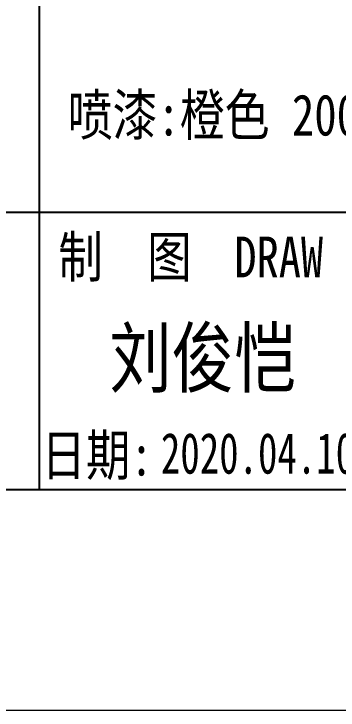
# Model space of a CAD drawing. Header units: millimetres. Extents: x -50143 to 104182, y -50696 to 54072.
# Drawn here: x -49745.69 to -49725.82, y 40741.1 to 40783.74 of the extents above; entities that cross this region are included whole.
import ezdxf
from ezdxf.enums import TextEntityAlignment as Align

# ---------------------------------------------------------------- set-up
doc = ezdxf.new("R2010")
doc.units = ezdxf.units.MM
doc.header["$LTSCALE"] = 0.5
doc.layers.add('图\\M+19E79\\M+195B6\\M+18E9A', color=7, linetype='Continuous')
doc.layers.add('表面处理', color=7, linetype='Continuous')
doc.layers.add('图框', color=7, linetype='Continuous', lineweight=18)
doc.layers.add('打印-禁用', color=7, linetype='Continuous', lineweight=15, plot=False)
doc.styles.add('国标', font='simfang.ttf', dxfattribs={"width": 0.8})

# ---------------------------------------------------------------- blocks, each defined once
blk = doc.blocks.new('GZDEH零件A4图框V01版')
at = {"layer": '图\\M+19E79\\M+195B6\\M+18E9A', "color": 9}
for p, q in [((46.68, 44.25), (46.68, 30.5)), ((25, 30.5), (205, 30.5)), ((46.68, 30.5), (46.68, 13.5)), ((46.68, 30.5), (46.68, 13.5))]:
    blk.add_line(p, q, dxfattribs=at)
at = {"layer": '图\\M+19E79\\M+195B6\\M+18E9A', "linetype": 'Continuous'}
blk.add_line((25, 13.5), (205, 13.5), dxfattribs=at)
at = {"layer": '打印-禁用', "linetype": 'Continuous'}
blk.add_line((0, 0), (210, 0), dxfattribs=at)
at = {"layer": '图\\M+19E79\\M+195B6\\M+18E9A', "color": 9, "style": '国标', "width": 0.8}
for s, p in [('制  图', (51.941, 26.501)), ('日期:', (50.223, 14.365))]:
    blk.add_text(s, height=2.5, dxfattribs=at).set_placement(p, align=Align.CENTER)
blk.add_text(' DRAW', height=2.5, dxfattribs=at).set_placement((57.285, 26.501))
blk = doc.blocks.new('DEH A4')
at = {"layer": '图框'}
blk.add_blockref('GZDEH零件A4图框V01版', (0, 0), dxfattribs=at)

msp = doc.modelspace()

# ---------------------------------------------------------------- block references
at = {"layer": '图框'}
msp.add_blockref('DEH A4', (-49790.82, 40741.105), dxfattribs=at)

# ---------------------------------------------------------------- texts
at = {"layer": '图\\M+19E79\\M+195B6\\M+18E9A', "color": 3, "style": '国标'}
for s, height, width, p in [('刘俊恺', 3.5, 0.8, (-49739.842, 40760.921)), ('2020.04.10', 2.5, 0.7, (-49736.677, 40755.585))]:
    msp.add_text(s, height=height, dxfattribs=dict(at, width=width)).set_placement(p)
at = {"layer": '表面处理', "color": 3, "style": '国标', "width": 0.8}
msp.add_text('喷漆:橙色 2009 Traffic Orange ', height=2.52, dxfattribs=at).set_placement((-49721.803, 40776.294), align=Align.CENTER)

doc.saveas('drawing.dxf')
